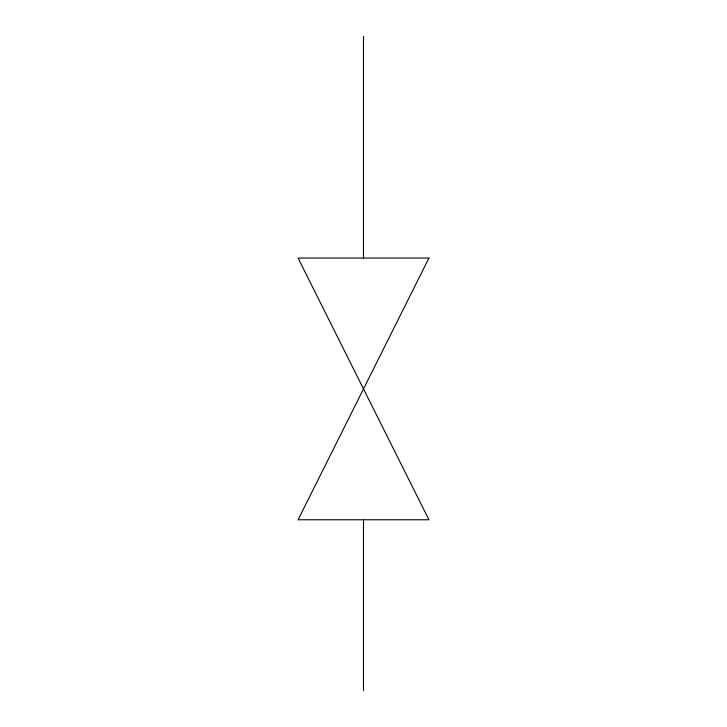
<?xml version="1.0" encoding="UTF-8"?>
<svg xmlns="http://www.w3.org/2000/svg" width="727" height="727" viewBox="0 0 727 727"><rect width="100%" height="100%" fill="white"/><g stroke="black" fill="none" stroke-linecap="round" stroke-linejoin="round"><path stroke-width="1.09" d="M363.5 36.35L363.5 258.049M363.5 519.769L363.5 690.65M428.93 258.049L298.07 519.769L428.93 519.769L298.07 258.049L428.93 258.049"/></g></svg>
